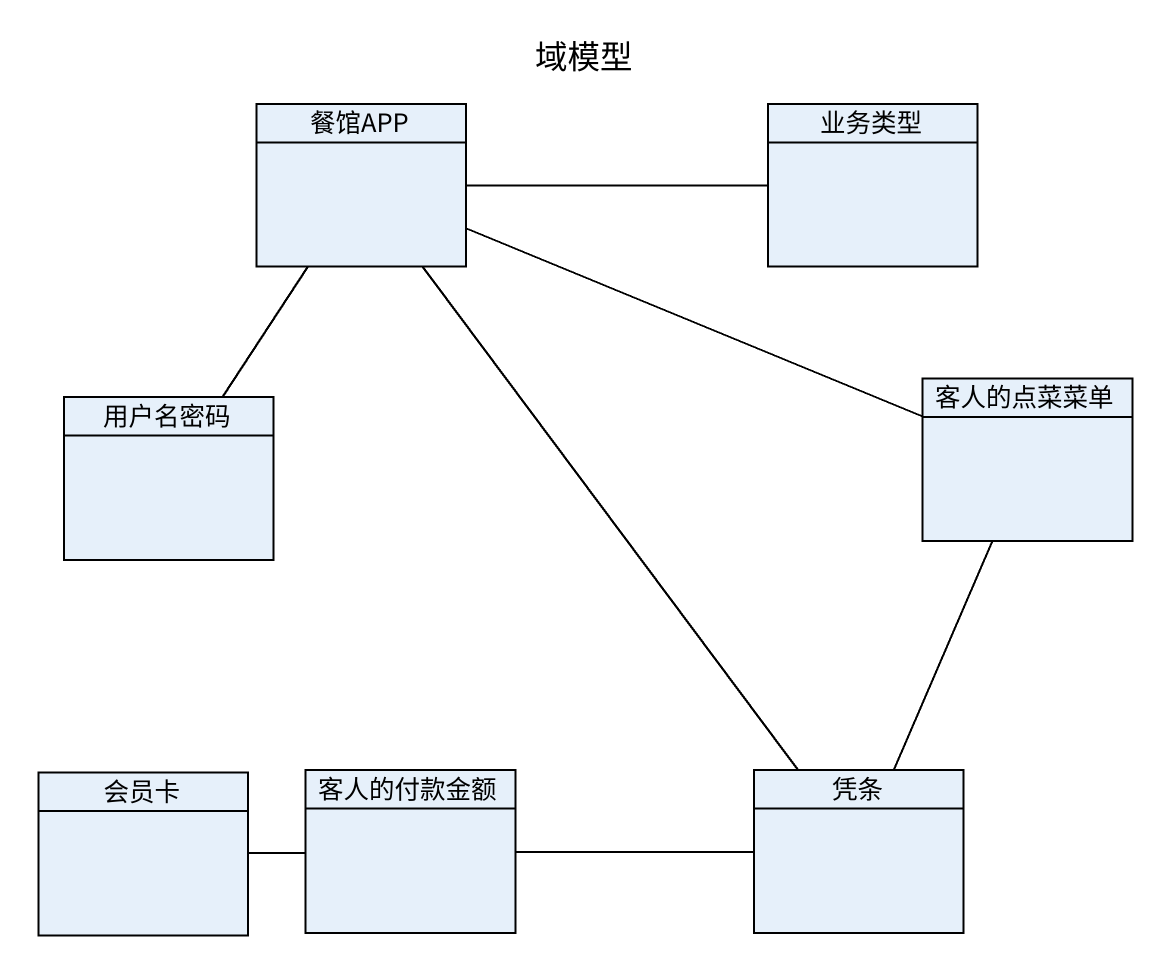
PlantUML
@startuml
title 域模型
hide circle
hide empty members
class 餐馆APP
class 业务类型
class 用户名密码
class 客人的点菜菜单
class 会员卡
class 客人的付款金额
class 凭条
餐馆APP -right- 业务类型
餐馆APP -- 用户名密码
餐馆APP -- 凭条
客人的点菜菜单 -left- 餐馆APP
会员卡 -right- 客人的付款金额
客人的付款金额 -right- 凭条
凭条 -up- 客人的点菜菜单
@enduml
